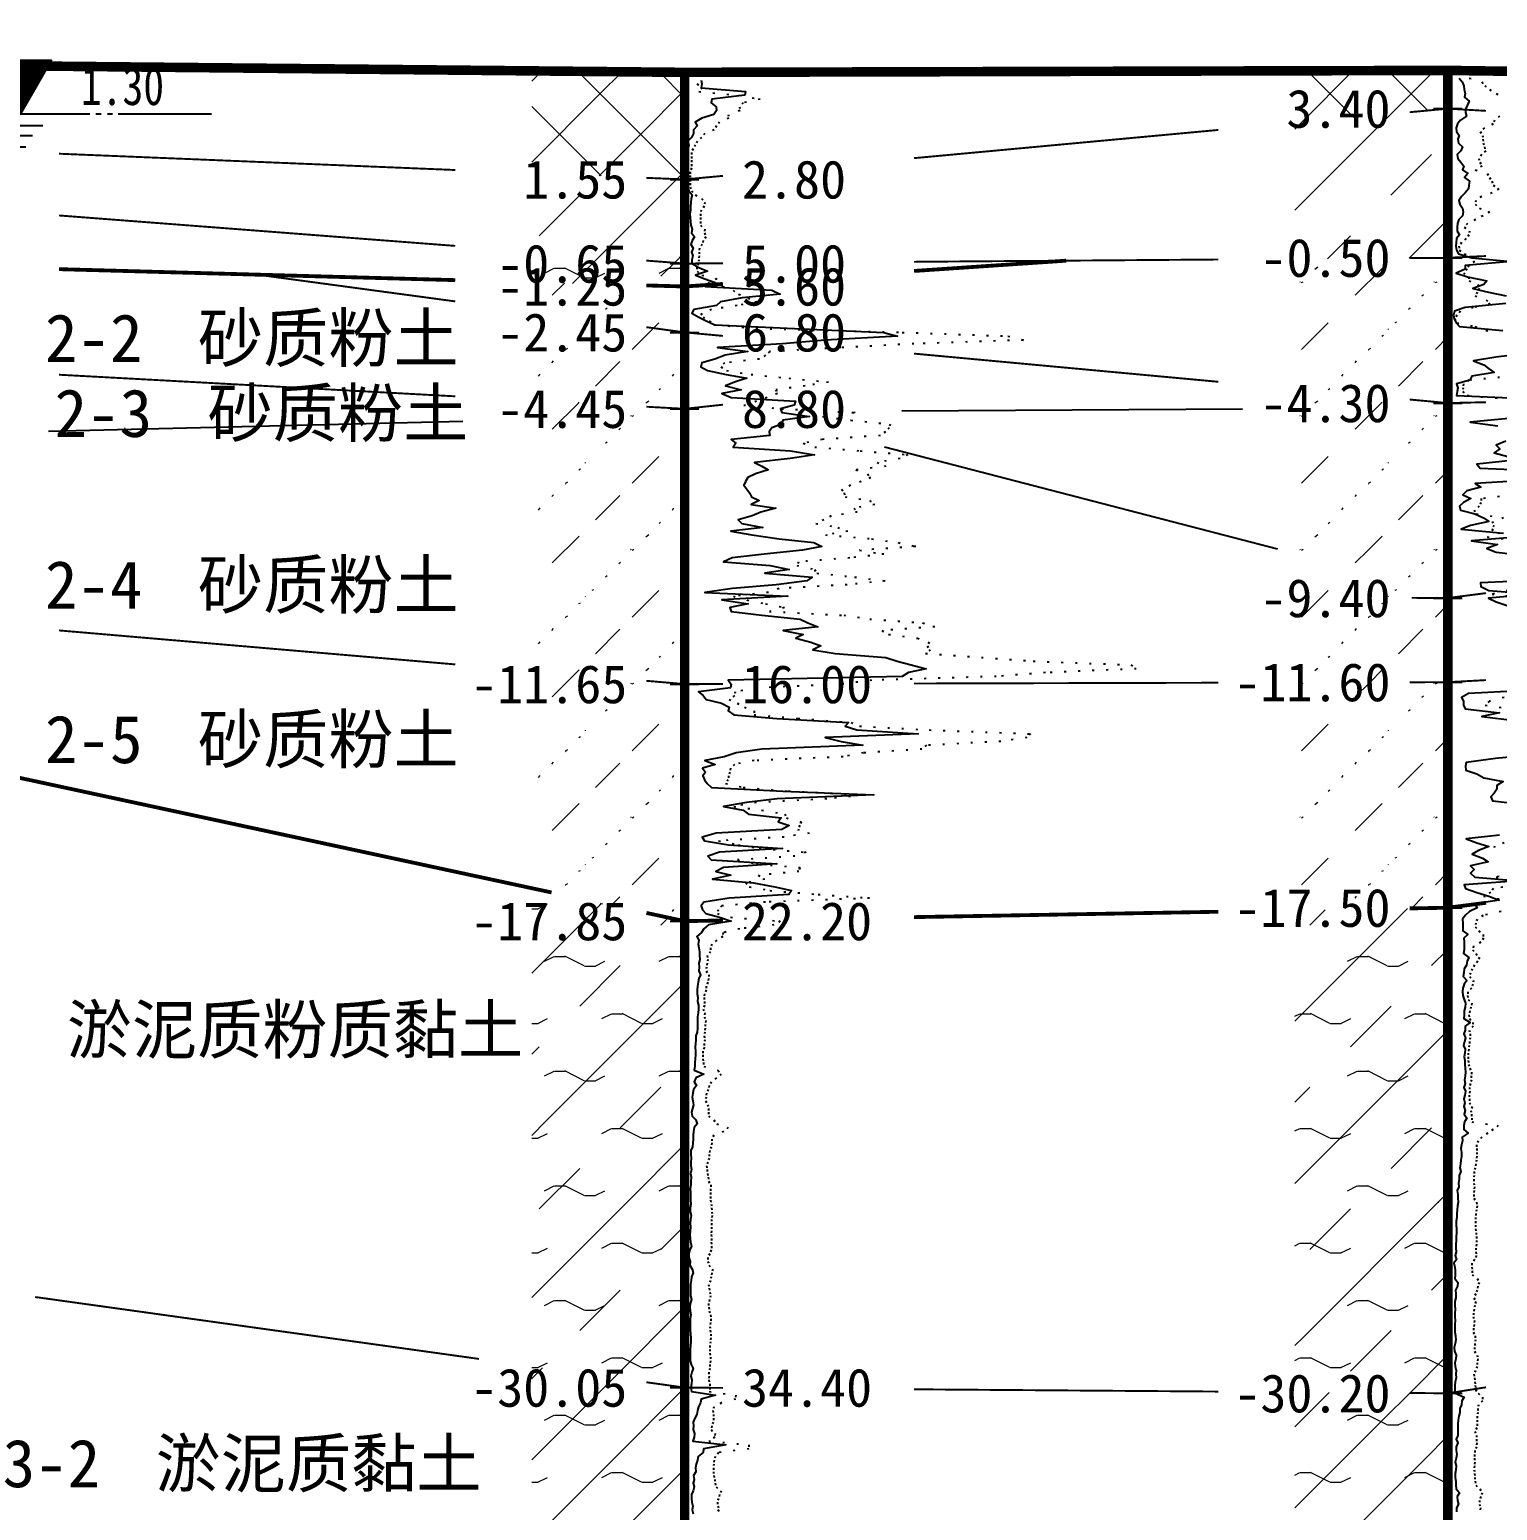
# Model space of a CAD drawing. Extents: x -37 to 3540, y -1485 to 297.
# Drawn here: x 2369.2 to 2446, y 142.3 to 219.7 of the extents above; entities that cross this region are included whole.
import ezdxf
from ezdxf.enums import TextEntityAlignment as Align

# ---------------------------------------------------------------- set-up
doc = ezdxf.new("R2010")
doc.units = 0
doc.linetypes.add('DOT', pattern=[6.35, 0, -6.35])
doc.layers.get('0').update_dxf_attribs({"linetype": 'CONTINUOUS'})
for name, color, linetype in [('CURVE', 200, 'CONTINUOUS'), ('HOLE', 41, 'CONTINUOUS'), ('STRATUM', 241, 'CONTINUOUS')]:
    doc.layers.add(name, color=color, linetype=linetype)
doc.layers.add('HATCH', color=7, linetype='CONTINUOUS', lineweight=13)
doc.styles.add('ST', font='')
doc.styles.get('ST').set_extended_font_data('SimSun')
pattern_1 = [(45, (2148.7487, 0), (-2.12132, 2.12132), [10, 0]), (135, (2148.7487, 0), (-2.12132, -2.12132), [10, 0])]
pattern_2 = [(45, (2148.7487, 0), (-4.24264, 4.24264), [10, 0]), (45, (2149.8097, -3.182), (-2.12132, 6.36396), [3, -3])]
pattern_3 = [(45, (2148.7487, 0), (-4.24264, 4.24264), [10, 0]), (45, (2149.8097, -3.182), (-2.12132, 6.36396), [3, -3]), (26.565, (2149.8228, -0.2536), (5.999823, 5.999812), [0.567, -12.849]), (0, (2149.256, -0.2536), (0, 6), [0.567, -5.433]), (26.565, (2147.1674, 0), (5.999823, 5.999812), [0.567, -12.849]), (0, (2147.6745, 0.2536), (0, 6), [0.567, -5.433]), (153.435, (2149.2558, -0.2536), (-5.999818, -5e-06), [1.134, -12.2826]), (26.565, (2152.8228, 2.7464), (5.999823, 5.999812), [0.567, -12.849]), (0, (2152.256, 2.7464), (0, 6), [0.567, -5.433]), (26.565, (2150.1674, 3), (5.999823, 5.999812), [0.567, -12.849]), (0, (2150.6745, 3.2536), (0, 6), [0.567, -5.433]), (153.435, (2152.2558, 2.7464), (-5.999818, -5e-06), [1.134, -12.2826])]
pattern_4 = [(45, (2148.7487, 0), (-7e-07, 6.99998), [1.97196, -7.92754]), (45, (2151.5615, 2.829), (-7e-07, 6.99998), [1.99367, -7.90583]), (45, (2153.816, 5.082), (-7e-07, 6.99998), [1.81361, -8.08588]), (26.5651, (2148.7487, 3.5), (7, 7), [0.0965, -15.55598]), (36.8699, (2149.4487, 4.2), (7, 7), [0.19775, -34.80225]), (315, (2152.2487, 6.976), (6.99998, 1e-06), [0.03305, -9.86644]), (26.5651, (2152.2487, 0), (7, 7), [0.14475, -15.50773]), (26.5651, (2152.9487, 0.7), (7, 7), [0.10528, -15.5472]), (90, (2153.299, 1.05), (-7, -5e-07), [0.02877, -6.97123]), (26.5651, (2153.6487, 1.4), (7, 7), [0.09101, -31.21394]), (36.8699, (2154.3487, 2.1), (7, 7), [0.11069, -34.88931]), (45, (2155.0487, 2.8), (-2e-07, 6.99998), [0.10911, -9.79038]), (315, (2155.663, 3.548), (6.99998, 1e-06), [0.03305, -9.86644]), (36.8699, (2150.1487, 4.9), (7, 7), [0.10224, -34.89776]), (53.1301, (2150.8487, 5.6), (14, 21), [0.13438, -34.86562]), (53.1301, (2151.5487, 6.3), (14, 21), [0.12625, -34.87375])]
pattern_5 = [(45, (2148.7487, 0), (-2.12132, 2.12132), [10, 0]), (26.565, (2149.8228, -0.2536), (5.999823, 5.999812), [0.567, -12.849]), (0, (2149.256, -0.2536), (0, 6), [0.567, -5.433]), (26.565, (2147.1674, 0), (5.999823, 5.999812), [0.567, -12.849]), (0, (2147.6745, 0.2536), (0, 6), [0.567, -5.433]), (153.435, (2149.2558, -0.2536), (-5.999818, -5e-06), [1.134, -12.2826]), (26.565, (2152.8228, 2.7464), (5.999823, 5.999812), [0.567, -12.849]), (0, (2152.256, 2.7464), (0, 6), [0.567, -5.433]), (26.565, (2150.1674, 3), (5.999823, 5.999812), [0.567, -12.849]), (0, (2150.6745, 3.2536), (0, 6), [0.567, -5.433]), (153.435, (2152.2558, 2.7464), (-5.999818, -5e-06), [1.134, -12.2826])]

# ---------------------------------------------------------------- blocks, each defined once
blk = doc.blocks.new('Gwl')
blk.add_lwpolyline([(0, 0, 0, 3.22, 0), (0, 2.789, 3.22, 3.22, 0)], format="xyseb")
blk.add_lwpolyline([(0, 0), (1.61, 2.789), (-1.61, 2.789)], close=True)
for points in [[(-2.63, 0), (3.607, 0)], [(3.926, 0), (4.212, 0)], [(4.531, 0), (4.804, 0)], [(5.089, 0), (9.985, 0)], [(-1.085, -0.609), (1.156, -0.609)], [(-0.538, -1.142), (0.607, -1.142)], [(-0.189, -1.735), (0.259, -1.735)]]:
    blk.add_lwpolyline(points)
at = {"style": 'ST', "width": 0.8}
blk.add_attdef('*GWL', (3.144, 0.453), '', height=2, dxfattribs=at)

msp = doc.modelspace()

# ---------------------------------------------------------------- hatches: boundary and pattern name
at = {"layer": 'HATCH'}
h = msp.add_hatch(dxfattribs=at)
h.set_pattern_fill('STT', color=50, style=0)
h.set_pattern_definition(pattern_1)
h.paths.add_polyline_path([(2403.494, 217.499), (2395.494, 217.577), (2395.494, 212.228), (2403.494, 211.899)])
h.paths.add_polyline_path([(2394.287, 210.413), (2400.98, 210.413), (2400.98, 213.329), (2394.287, 213.329)], flags=9)
h = msp.add_hatch(dxfattribs=at)
h.set_pattern_fill('FZNT', color=32, style=0)
h.set_pattern_definition(pattern_2)
h.paths.add_polyline_path([(2443.408, 215.601), (2435.408, 214.859), (2435.408, 207.74), (2443.408, 207.801)])
h.paths.add_polyline_path([(2432.768, 206.312), (2440.896, 206.312), (2440.896, 209.245), (2432.768, 209.245)], flags=9)
h.paths.add_polyline_path([(2434.198, 214.112), (2440.896, 214.112), (2440.896, 217.045), (2434.198, 217.045)], flags=9)
h = msp.add_hatch(dxfattribs=at)
h.set_pattern_fill('STT', color=50, style=0)
h.set_pattern_definition(pattern_1)
h.paths.add_polyline_path([(2443.408, 217.601), (2435.408, 217.581), (2435.408, 214.859), (2443.408, 215.601)])
h.paths.add_polyline_path([(2434.198, 214.112), (2440.896, 214.112), (2440.896, 217.045), (2434.198, 217.045)], flags=9)
h = msp.add_hatch(dxfattribs=at)
h.set_pattern_fill('FZNT', color=32, style=0)
h.set_pattern_definition(pattern_2)
h.paths.add_polyline_path([(2403.494, 211.899), (2395.494, 212.228), (2395.494, 208.114), (2403.494, 207.499)])
h.paths.add_polyline_path([(2392.854, 206.01), (2400.983, 206.01), (2400.983, 208.943), (2392.854, 208.943)], flags=9)
h.paths.add_polyline_path([(2394.287, 210.413), (2400.98, 210.413), (2400.98, 213.329), (2394.287, 213.329)], flags=9)
h = msp.add_hatch(dxfattribs=at)
h.set_pattern_fill('SZFT', color=52, style=0)
h.set_pattern_definition(pattern_4)
h.paths.add_polyline_path([(2443.408, 207.801), (2435.408, 207.74), (2435.408, 200.942), (2443.408, 200.201)])
h.paths.add_polyline_path([(2432.768, 198.712), (2440.896, 198.712), (2440.896, 201.645), (2432.768, 201.645)], flags=9)
h.paths.add_polyline_path([(2432.768, 206.312), (2440.896, 206.312), (2440.896, 209.245), (2432.768, 209.245)], flags=9)
h = msp.add_hatch(dxfattribs=at)
h.set_pattern_fill('YNFNT', color=251, style=0)
h.set_pattern_definition(pattern_3)
h.paths.add_polyline_path([(2403.494, 207.499), (2395.494, 208.114), (2395.494, 206.52), (2403.494, 206.299)])
h.paths.add_polyline_path([(2392.857, 204.813), (2400.98, 204.813), (2400.98, 207.729), (2392.857, 207.729)], flags=9)
h.paths.add_polyline_path([(2392.854, 206.01), (2400.983, 206.01), (2400.983, 208.943), (2392.854, 208.943)], flags=9)
h = msp.add_hatch(dxfattribs=at)
h.set_pattern_fill('SZFT', color=52, style=0)
h.set_pattern_definition(pattern_4)
h.paths.add_polyline_path([(2403.494, 206.299), (2395.494, 206.52), (2395.494, 204.979), (2403.494, 203.899)])
h.paths.add_polyline_path([(2392.86, 202.416), (2400.977, 202.416), (2400.977, 205.315), (2392.86, 205.315)], flags=9)
h.paths.add_polyline_path([(2392.857, 204.813), (2400.98, 204.813), (2400.98, 207.729), (2392.857, 207.729)], flags=9)
h = msp.add_hatch(dxfattribs=at)
h.set_pattern_fill('SZFT', color=52, style=0)
h.set_pattern_definition(pattern_4)
h.paths.add_polyline_path([(2403.494, 203.899), (2395.494, 204.979), (2395.494, 200.335), (2403.494, 199.899)])
h.paths.add_polyline_path([(2392.86, 198.416), (2400.977, 198.416), (2400.977, 201.315), (2392.86, 201.315)], flags=9)
h.paths.add_polyline_path([(2392.86, 202.416), (2400.977, 202.416), (2400.977, 205.315), (2392.86, 205.315)], flags=9)
h = msp.add_hatch(dxfattribs=at)
h.set_pattern_fill('SZFT', color=52, style=0)
h.set_pattern_definition(pattern_4)
h.paths.add_polyline_path([(2443.408, 200.201), (2435.408, 200.942), (2435.408, 194.831), (2443.408, 190.001)])
h.paths.add_polyline_path([(2432.768, 198.712), (2440.896, 198.712), (2440.896, 201.645), (2432.768, 201.645)], flags=9)
h = msp.add_hatch(dxfattribs=at)
h.set_pattern_fill('SZFT', color=52, style=0)
h.set_pattern_definition(pattern_4)
h.paths.add_polyline_path([(2403.494, 199.899), (2395.494, 200.335), (2395.494, 186.186), (2403.494, 185.499)])
h.paths.add_polyline_path([(2391.424, 184.01), (2400.983, 184.01), (2400.983, 186.943), (2391.424, 186.943)], flags=9)
h.paths.add_polyline_path([(2392.86, 198.416), (2400.977, 198.416), (2400.977, 201.315), (2392.86, 201.315)], flags=9)
h = msp.add_hatch(dxfattribs=at)
h.set_pattern_fill('SZFT', color=52, style=0)
h.set_pattern_definition(pattern_4)
h.paths.add_polyline_path([(2443.408, 190.001), (2435.408, 194.831), (2435.408, 185.581), (2443.408, 185.601)])
h.paths.add_polyline_path([(2431.338, 184.112), (2440.896, 184.112), (2440.896, 187.045), (2431.338, 187.045)], flags=9)
h.paths.add_polyline_path([(2432.768, 188.512), (2440.896, 188.512), (2440.896, 191.445), (2432.768, 191.445)], flags=9)
h = msp.add_hatch(dxfattribs=at)
h.set_pattern_fill('SZFT', color=52, style=0)
h.set_pattern_definition(pattern_4)
h.paths.add_polyline_path([(2403.494, 185.499), (2395.494, 186.186), (2395.494, 174.823), (2403.494, 173.099)])
h.paths.add_polyline_path([(2391.424, 171.61), (2400.983, 171.61), (2400.983, 174.543), (2391.424, 174.543)], flags=9)
h.paths.add_polyline_path([(2391.424, 184.01), (2400.983, 184.01), (2400.983, 186.943), (2391.424, 186.943)], flags=9)
h = msp.add_hatch(dxfattribs=at)
h.set_pattern_fill('SZFT', color=52, style=0)
h.set_pattern_definition(pattern_4)
h.paths.add_polyline_path([(2443.408, 185.601), (2435.408, 185.581), (2435.408, 173.66), (2443.408, 173.801)])
h.paths.add_polyline_path([(2431.338, 172.312), (2440.896, 172.312), (2440.896, 175.245), (2431.338, 175.245)], flags=9)
h.paths.add_polyline_path([(2431.338, 184.112), (2440.896, 184.112), (2440.896, 187.045), (2431.338, 187.045)], flags=9)
h = msp.add_hatch(dxfattribs=at)
h.set_pattern_fill('YNFNT', color=251, style=0)
h.set_pattern_definition(pattern_3)
h.paths.add_polyline_path([(2443.408, 173.801), (2435.408, 173.66), (2435.408, 148.461), (2443.408, 148.401)])
h.paths.add_polyline_path([(2431.338, 146.912), (2440.896, 146.912), (2440.896, 149.845), (2431.338, 149.845)], flags=9)
h.paths.add_polyline_path([(2431.338, 172.312), (2440.896, 172.312), (2440.896, 175.245), (2431.338, 175.245)], flags=9)
h = msp.add_hatch(dxfattribs=at)
h.set_pattern_fill('YNFNT', color=251, style=0)
h.set_pattern_definition(pattern_3)
h.paths.add_polyline_path([(2403.494, 173.099), (2395.494, 174.823), (2395.494, 149.815), (2403.494, 148.699)])
h.paths.add_polyline_path([(2391.424, 147.21), (2400.983, 147.21), (2400.983, 150.143), (2391.424, 150.143)], flags=9)
h.paths.add_polyline_path([(2391.424, 171.61), (2400.983, 171.61), (2400.983, 174.543), (2391.424, 174.543)], flags=9)
h = msp.add_hatch(dxfattribs=at)
h.set_pattern_fill('YNNT', color=251, style=0)
h.set_pattern_definition(pattern_5)
h.paths.add_polyline_path([(2403.494, 148.699), (2395.494, 149.815), (2395.494, 138.186), (2403.494, 137.499)])
h.paths.add_polyline_path([(2391.424, 136.01), (2400.983, 136.01), (2400.983, 138.943), (2391.424, 138.943)], flags=9)
h.paths.add_polyline_path([(2391.424, 147.21), (2400.983, 147.21), (2400.983, 150.143), (2391.424, 150.143)], flags=9)
h = msp.add_hatch(dxfattribs=at)
h.set_pattern_fill('YNNT', color=251, style=0)
h.set_pattern_definition(pattern_5)
h.paths.add_polyline_path([(2443.408, 148.401), (2435.408, 148.461), (2435.408, 138.7), (2443.408, 139.001)])
h.paths.add_polyline_path([(2431.338, 137.512), (2440.896, 137.512), (2440.896, 140.445), (2431.338, 140.445)], flags=9)
h.paths.add_polyline_path([(2431.338, 146.912), (2440.896, 146.912), (2440.896, 149.845), (2431.338, 149.845)], flags=9)

# ---------------------------------------------------------------- linework, layer by layer
at = {"layer": 'CURVE', "color": 100, "linetype": 'DOT', "ltscale": 0.1}
for points in [[(2403.494, 217.099), (2404.134, 216.899), (2404.404, 216.699), (2404.244, 216.499), (2406.304, 216.299), (2407.444, 216.099), (2406.554, 215.899), (2406.354, 215.699), (2406.394, 215.499), (2405.774, 215.299), (2405.804, 215.099), (2405.324, 214.899), (2405.154, 214.699), (2405.034, 214.499), (2404.554, 214.299), (2404.374, 214.099), (2404.144, 213.899), (2404.064, 213.699), (2403.934, 213.499), (2403.844, 213.299), (2403.844, 213.099), (2403.844, 212.899), (2403.854, 212.699), (2403.844, 212.499), (2403.784, 212.299), (2403.784, 212.099), (2403.774, 211.899), (2403.784, 211.699), (2403.784, 211.499), (2403.854, 211.299), (2404.044, 211.099), (2404.374, 210.899), (2404.544, 210.699), (2404.514, 210.499), (2404.364, 210.299), (2404.324, 210.099), (2404.324, 209.899), (2404.324, 209.699), (2404.324, 209.499), (2404.554, 209.299), (2404.524, 209.099), (2404.604, 208.899), (2404.464, 208.699), (2404.414, 208.499), (2404.264, 208.299), (2404.254, 208.099), (2404.254, 207.899), (2404.234, 207.699), (2404.214, 207.499), (2404.124, 207.299), (2404.144, 207.099), (2404.394, 206.899), (2405.174, 206.699), (2404.714, 206.499), (2405.484, 206.299), (2406.024, 206.099), (2406.314, 205.899), (2406.804, 205.699), (2407.264, 205.499), (2406.234, 205.299), (2404.904, 205.099), (2404.334, 204.899), (2404.454, 204.699), (2404.784, 204.499), (2405.024, 204.299), (2407.224, 204.099), (2414.874, 203.899), (2420.404, 203.699), (2421.214, 203.499), (2415.484, 203.299), (2411.654, 203.099), (2407.944, 202.899), (2407.714, 202.699), (2407.404, 202.499), (2405.574, 202.299), (2405.384, 202.099), (2405.674, 201.899), (2406.964, 201.699), (2408.934, 201.499), (2411.014, 201.299), (2409.794, 201.099), (2408.254, 200.899), (2408.344, 200.699), (2407.804, 200.499), (2407.254, 200.299), (2406.584, 200.099), (2408.564, 199.899), (2412.404, 199.699), (2410.704, 199.499), (2412.184, 199.299), (2414.234, 199.099), (2414.194, 198.899), (2413.994, 198.699), (2413.724, 198.499), (2410.694, 198.299), (2409.694, 198.099), (2410.294, 197.899), (2412.674, 197.699), (2415.164, 197.499), (2414.764, 197.299), (2413.564, 197.099), (2414.024, 196.899), (2412.444, 196.699), (2413.064, 196.499), (2413.214, 196.299), (2412.734, 196.099), (2412.164, 195.899), (2411.704, 195.699), (2411.834, 195.499), (2411.884, 195.299), (2413.164, 195.099), (2413.434, 194.899), (2412.344, 194.699), (2412.524, 194.499), (2411.164, 194.299), (2410.774, 194.099), (2410.354, 193.899), (2411.504, 193.699), (2412.024, 193.499), (2410.854, 193.299), (2413.264, 193.099), (2414.664, 192.899), (2415.584, 192.699), (2412.644, 192.499), (2413.904, 192.299), (2412.124, 192.099), (2409.454, 191.899), (2409.354, 191.699), (2410.284, 191.499), (2410.404, 191.299), (2412.374, 191.099), (2413.984, 190.899), (2411.994, 190.699), (2408.434, 190.499), (2407.874, 190.299), (2406.044, 190.099), (2406.754, 189.899), (2407.724, 189.699), (2408.714, 189.499), (2407.924, 189.299), (2411.814, 189.099), (2413.174, 188.899), (2415.934, 188.699), (2416.574, 188.499), (2413.814, 188.299), (2414.154, 188.099), (2415.664, 187.899), (2416.284, 187.699), (2416.174, 187.499), (2416.334, 187.299), (2416.094, 187.099), (2419.014, 186.899), (2421.724, 186.699), (2426.834, 186.499), (2427.114, 186.299), (2422.364, 186.099), (2419.794, 185.899), (2413.274, 185.699), (2411.684, 185.499), (2407.254, 185.299), (2406.134, 185.099), (2406.094, 184.899), (2405.824, 184.699), (2406.244, 184.499), (2406.624, 184.299), (2407.124, 184.099), (2407.124, 183.899), (2409.414, 183.699), (2412.194, 183.499), (2412.644, 183.299), (2416.284, 183.099), (2421.584, 182.899), (2421.394, 182.699), (2420.024, 182.499), (2416.134, 182.299), (2415.904, 182.099), (2412.834, 181.899), (2411.784, 181.699), (2407.124, 181.499), (2406.094, 181.299), (2405.894, 181.099), (2405.854, 180.899), (2405.784, 180.699), (2405.774, 180.499), (2405.634, 180.299), (2406.554, 180.099), (2408.904, 179.899), (2412.894, 179.699), (2410.924, 179.499), (2407.254, 179.299), (2406.074, 179.099), (2407.514, 178.899), (2408.734, 178.699), (2408.814, 178.499), (2409.584, 178.299), (2409.524, 178.099), (2409.394, 177.899), (2410.014, 177.699), (2408.694, 177.499), (2405.264, 177.299), (2406.284, 177.099), (2407.394, 176.899), (2409.844, 176.699), (2409.264, 176.499), (2406.264, 176.299), (2407.244, 176.099), (2409.514, 175.899), (2409.474, 175.699), (2407.334, 175.499), (2407.684, 175.299), (2406.684, 175.099), (2406.874, 174.899), (2407.954, 174.699), (2410.484, 174.499), (2413.164, 174.299), (2407.714, 174.099), (2405.444, 173.899), (2405.244, 173.699), (2405.204, 173.499), (2405.894, 173.299), (2408.484, 173.099), (2408.164, 172.899), (2406.374, 172.699), (2405.504, 172.499), (2405.494, 172.299), (2405.174, 172.099), (2404.924, 171.899), (2404.844, 171.699), (2404.854, 171.499), (2404.674, 171.299), (2404.704, 171.099), (2404.674, 170.899), (2404.634, 170.699), (2404.614, 170.499), (2404.764, 170.299), (2404.744, 170.099), (2404.704, 169.899), (2404.614, 169.699), (2404.624, 169.499), (2404.524, 169.299), (2404.514, 169.099), (2404.524, 168.899), (2404.524, 168.699), (2404.464, 168.499), (2404.544, 168.299), (2404.524, 168.099), (2404.594, 167.899), (2404.574, 167.699), (2404.564, 167.499), (2404.544, 167.299), (2404.514, 167.099), (2404.554, 166.899), (2404.514, 166.699), (2404.524, 166.499), (2404.444, 166.299), (2404.444, 166.099), (2404.444, 165.899), (2404.474, 165.699), (2404.494, 165.499), (2405.234, 165.299), (2405.404, 165.099), (2405.154, 164.899), (2404.884, 164.699), (2404.784, 164.499), (2404.724, 164.299), (2404.634, 164.099), (2404.614, 163.899), (2404.584, 163.699), (2404.694, 163.499), (2404.744, 163.299), (2404.744, 163.099), (2404.734, 162.899), (2405.014, 162.699), (2405.174, 162.499), (2405.774, 162.299), (2405.544, 162.099), (2405.014, 161.899), (2404.924, 161.699), (2404.914, 161.499), (2404.884, 161.299), (2404.814, 161.099), (2404.784, 160.899), (2404.784, 160.699), (2404.704, 160.499), (2404.644, 160.299), (2404.664, 160.099), (2404.684, 159.899), (2404.724, 159.699), (2404.744, 159.499), (2404.864, 159.299), (2404.854, 159.099), (2404.854, 158.899), (2404.854, 158.699), (2404.854, 158.499), (2404.884, 158.299), (2404.904, 158.099), (2404.924, 157.899), (2404.934, 157.699), (2404.904, 157.499), (2404.894, 157.299), (2404.904, 157.099), (2404.894, 156.899), (2404.884, 156.699), (2404.904, 156.499), (2404.884, 156.299), (2404.904, 156.099), (2404.884, 155.899), (2404.804, 155.699), (2404.704, 155.499), (2404.714, 155.299), (2404.754, 155.099), (2404.964, 154.899), (2404.914, 154.699), (2404.884, 154.499), (2404.854, 154.299), (2404.734, 154.099), (2404.774, 153.899), (2404.804, 153.699), (2404.854, 153.499), (2404.794, 153.299), (2404.744, 153.099), (2404.754, 152.899), (2404.784, 152.699), (2404.854, 152.499), (2404.864, 152.299), (2404.854, 152.099), (2404.814, 151.899), (2404.834, 151.699), (2404.864, 151.499), (2404.864, 151.299), (2404.844, 151.099), (2404.814, 150.899), (2404.814, 150.699), (2404.814, 150.499), (2404.854, 150.299), (2404.844, 150.099), (2404.814, 149.899), (2404.814, 149.699), (2404.754, 149.499), (2404.774, 149.299), (2404.754, 149.099), (2404.804, 148.899), (2404.824, 148.699), (2404.784, 148.499), (2406.164, 148.299), (2406.154, 148.099), (2405.424, 147.899), (2405.014, 147.699), (2404.974, 147.499), (2405.004, 147.299), (2405.004, 147.099), (2404.984, 146.899), (2404.924, 146.699), (2404.884, 146.499), (2405.084, 146.299), (2405.074, 146.099), (2404.754, 145.899), (2406.844, 145.699), (2406.854, 145.499), (2405.274, 145.299), (2405.094, 145.099), (2405.034, 144.899), (2405.014, 144.699), (2405.004, 144.499), (2404.994, 144.299), (2405.024, 144.099), (2405.064, 143.899), (2405.094, 143.699), (2405.134, 143.499), (2405.404, 143.299), (2405.324, 143.099), (2405.264, 142.899), (2405.204, 142.699), (2405.234, 142.499), (2405.284, 142.299), (2405.174, 142.099)], [(2444.528, 217.201), (2445.188, 217.001), (2445.338, 216.801), (2445.588, 216.601), (2445.938, 216.401), (2446.248, 216.201)], [(2446.118, 215.201), (2445.848, 215.001), (2445.778, 214.801), (2445.318, 214.601), (2445.098, 214.401), (2445.228, 214.201), (2445.238, 214.001), (2445.258, 213.801), (2445.318, 213.601), (2445.388, 213.401), (2445.178, 213.201), (2445.028, 213.001), (2445.078, 212.801), (2445.198, 212.601), (2444.838, 212.401), (2445.458, 212.201), (2445.588, 212.001), (2445.708, 211.801), (2445.778, 211.601), (2446.068, 211.401), (2445.728, 211.201), (2445.168, 211.001), (2444.868, 210.801), (2444.838, 210.601), (2445.058, 210.401), (2445.578, 210.201), (2445.248, 210.001), (2444.858, 209.801), (2444.428, 209.601), (2444.268, 209.401), (2444.548, 209.201), (2444.508, 209.001), (2444.358, 208.801), (2444.128, 208.601), (2443.988, 208.401), (2444.008, 208.201), (2444.268, 208.001), (2444.938, 207.801), (2444.798, 207.601), (2444.498, 207.401), (2444.418, 207.201), (2444.218, 207.001), (2444.508, 206.801), (2444.518, 206.601), (2444.978, 206.401), (2445.068, 206.201), (2444.948, 206.001), (2444.838, 205.801), (2445.408, 205.601), (2445.628, 205.401), (2444.738, 205.201), (2444.068, 205.001), (2443.878, 204.801), (2443.748, 204.601), (2443.878, 204.401), (2444.828, 204.201), (2445.398, 204.001), (2446.088, 203.801)], [(2446.848, 201.601), (2444.528, 201.401), (2444.218, 201.201), (2444.208, 201.001), (2444.178, 200.801), (2444.418, 200.601), (2446.588, 200.401)], [(2446.838, 195.401), (2445.158, 195.201), (2445.128, 195.001), (2445.048, 194.801), (2444.778, 194.601), (2444.888, 194.401), (2446.318, 194.201), (2445.718, 194.001), (2445.838, 193.801), (2445.688, 193.601), (2446.118, 193.401), (2445.468, 193.201), (2447.248, 193.001)], [(2446.558, 190.401), (2445.718, 190.201), (2447.698, 190.001)], [(2446.348, 184.801), (2445.578, 184.601), (2445.368, 184.401), (2446.628, 184.201)], [(2446.358, 177.201), (2445.788, 177.001), (2447.528, 176.801)], [(2446.808, 175.601), (2445.928, 175.401), (2447.968, 175.201)], [(2447.008, 175.001), (2445.788, 174.801), (2445.658, 174.601), (2445.268, 174.401), (2446.418, 174.201)], [(2446.198, 173.601), (2445.248, 173.401), (2444.948, 173.201), (2444.868, 173.001), (2444.838, 172.801), (2445.018, 172.601), (2445.258, 172.401), (2445.268, 172.201), (2445.138, 172.001), (2444.748, 171.801), (2444.698, 171.601), (2444.878, 171.401), (2445.058, 171.201), (2444.968, 171.001), (2444.798, 170.801), (2444.688, 170.601), (2444.588, 170.401), (2444.538, 170.201), (2444.758, 170.001), (2444.718, 169.801), (2444.638, 169.601), (2444.458, 169.401), (2444.438, 169.201), (2444.478, 169.001), (2444.658, 168.801), (2444.618, 168.601), (2444.558, 168.401), (2444.508, 168.201), (2444.538, 168.001), (2444.708, 167.801), (2444.738, 167.601), (2444.528, 167.401), (2444.568, 167.201), (2444.578, 167.001), (2444.548, 166.801), (2444.528, 166.601), (2444.498, 166.401), (2444.478, 166.201), (2444.478, 166.001), (2444.478, 165.801), (2444.488, 165.601), (2444.558, 165.401), (2444.648, 165.201), (2444.628, 165.001), (2444.638, 164.801), (2444.588, 164.601), (2444.538, 164.401), (2444.558, 164.201), (2444.518, 164.001), (2444.538, 163.801), (2444.538, 163.601), (2444.678, 163.401), (2444.608, 163.201), (2444.638, 163.001), (2444.658, 162.801), (2444.658, 162.601), (2446.048, 162.401), (2445.778, 162.201), (2445.498, 162.001), (2445.178, 161.801), (2444.998, 161.601), (2444.898, 161.401), (2444.918, 161.201), (2444.928, 161.001), (2444.918, 160.801), (2444.898, 160.601), (2444.868, 160.401), (2444.838, 160.201), (2444.778, 160.001), (2444.778, 159.801), (2444.768, 159.601), (2444.768, 159.401), (2444.798, 159.201), (2444.778, 159.001), (2444.768, 158.801), (2444.768, 158.601), (2444.908, 158.401), (2444.938, 158.201), (2444.908, 158.001), (2444.878, 157.801), (2444.858, 157.601), (2444.848, 157.401), (2444.858, 157.201), (2444.858, 157.001), (2444.888, 156.801), (2444.898, 156.601), (2444.898, 156.401), (2444.908, 156.201), (2444.878, 156.001), (2444.868, 155.801), (2444.898, 155.601), (2444.818, 155.401), (2444.668, 155.201), (2444.668, 155.001), (2444.678, 154.801), (2444.678, 154.601), (2444.938, 154.401), (2445.048, 154.201), (2444.978, 154.001), (2444.938, 153.801), (2444.868, 153.601), (2444.768, 153.401), (2444.868, 153.201), (2444.818, 153.001), (2444.788, 152.801), (2444.758, 152.601), (2444.738, 152.401), (2444.798, 152.201), (2444.778, 152.001), (2444.748, 151.801), (2444.738, 151.601), (2444.838, 151.401), (2444.848, 151.201), (2444.818, 151.001), (2444.808, 150.801), (2444.808, 150.601), (2444.938, 150.401), (2444.968, 150.201), (2444.938, 150.001), (2444.938, 149.801), (2444.858, 149.601), (2444.768, 149.401), (2444.798, 149.201), (2444.828, 149.001), (2444.838, 148.801), (2444.858, 148.601), (2444.988, 148.401), (2445.218, 148.201), (2445.228, 148.001), (2445.018, 147.801), (2444.968, 147.601), (2444.968, 147.401), (2444.948, 147.201), (2444.948, 147.001), (2444.948, 146.801), (2444.918, 146.601), (2444.828, 146.401), (2444.898, 146.201), (2444.898, 146.001), (2444.928, 145.801), (2444.898, 145.601), (2444.828, 145.401), (2444.798, 145.201), (2444.798, 145.001), (2444.818, 144.801), (2444.798, 144.601), (2444.788, 144.401), (2444.808, 144.201), (2444.818, 144.001), (2444.838, 143.801), (2444.868, 143.601), (2445.088, 143.401), (2445.198, 143.201), (2445.128, 143.001), (2445.068, 142.801), (2445.058, 142.601), (2445.118, 142.401), (2445.078, 142.201)]]:
    msp.add_lwpolyline(points, dxfattribs=at)
at = {"layer": 'CURVE', "color": 30, "linetype": 'Continuous'}
for points in [[(2404.354, 217.099), (2404.394, 216.899), (2404.364, 216.699), (2406.684, 216.499), (2406.634, 216.299), (2404.914, 216.099), (2404.884, 215.899), (2405.144, 215.699), (2405.164, 215.499), (2405.024, 215.299), (2404.394, 215.099), (2404.044, 214.899), (2404.144, 214.699), (2403.964, 214.499), (2403.964, 214.299), (2403.854, 214.099), (2403.664, 213.899), (2403.714, 213.699), (2403.654, 213.499), (2403.614, 213.299), (2403.614, 213.099), (2403.614, 212.899), (2403.594, 212.699), (2403.634, 212.499), (2403.654, 212.299), (2403.634, 212.099), (2403.714, 211.899), (2403.624, 211.699), (2403.644, 211.499), (2403.714, 211.299), (2403.884, 211.099), (2403.834, 210.899), (2403.814, 210.699), (2403.794, 210.499), (2403.794, 210.299), (2403.764, 210.099), (2403.784, 209.899), (2403.794, 209.699), (2403.824, 209.499), (2403.884, 209.299), (2403.854, 209.099), (2404.004, 208.899), (2403.884, 208.699), (2403.824, 208.499), (2403.934, 208.299), (2403.854, 208.099), (2403.914, 207.899), (2403.874, 207.699), (2403.864, 207.499), (2404.244, 207.299), (2404.694, 207.099), (2404.064, 206.899), (2404.554, 206.699), (2405.084, 206.499), (2404.574, 206.299), (2408.054, 206.099), (2408.494, 205.899), (2406.494, 205.699), (2405.374, 205.499), (2405.164, 205.299), (2403.974, 205.099), (2403.864, 204.899), (2404.244, 204.699), (2404.624, 204.499), (2405.074, 204.299), (2409.234, 204.099), (2413.914, 203.899), (2414.634, 203.699), (2410.844, 203.499), (2408.614, 203.299), (2405.204, 203.099), (2406.804, 202.899), (2405.604, 202.699), (2405.064, 202.499), (2404.394, 202.299), (2404.334, 202.099), (2404.694, 201.899), (2405.664, 201.699), (2406.754, 201.499), (2406.094, 201.299), (2405.624, 201.099), (2406.454, 200.899), (2405.434, 200.699), (2405.934, 200.499), (2409.294, 200.299), (2409.224, 200.099), (2408.504, 199.899), (2408.584, 199.699), (2410.024, 199.499), (2408.634, 199.299), (2408.564, 199.099), (2408.054, 198.899), (2407.914, 198.699), (2407.944, 198.499), (2405.934, 198.299), (2406.174, 198.099), (2406.034, 197.899), (2409.024, 197.699), (2410.284, 197.499), (2409.014, 197.299), (2407.154, 197.099), (2407.524, 196.899), (2407.854, 196.699), (2407.204, 196.499), (2406.804, 196.299), (2406.684, 196.099), (2406.594, 195.899), (2406.754, 195.699), (2406.894, 195.499), (2406.984, 195.299), (2407.394, 195.099), (2406.964, 194.899), (2408.264, 194.699), (2407.474, 194.499), (2407.024, 194.299), (2406.284, 194.099), (2406.484, 193.899), (2407.584, 193.699), (2405.914, 193.499), (2407.014, 193.299), (2408.434, 193.099), (2410.254, 192.899), (2410.674, 192.699), (2409.664, 192.499), (2407.654, 192.299), (2405.974, 192.099), (2405.534, 191.899), (2407.964, 191.699), (2408.964, 191.499), (2407.694, 191.299), (2410.154, 191.099), (2409.884, 190.899), (2408.284, 190.699), (2405.994, 190.499), (2404.554, 190.299), (2408.894, 190.099), (2405.444, 189.899), (2406.824, 189.699), (2405.854, 189.499), (2405.934, 189.299), (2407.534, 189.099), (2409.534, 188.899), (2409.944, 188.699), (2410.464, 188.499), (2408.654, 188.299), (2409.684, 188.099), (2409.314, 187.899), (2410.094, 187.699), (2410.614, 187.499), (2410.194, 187.299), (2411.364, 187.099), (2414.014, 186.899), (2414.614, 186.699), (2415.334, 186.499), (2416.124, 186.299), (2415.204, 186.099), (2414.864, 185.899), (2405.774, 185.699), (2405.924, 185.499), (2405.884, 185.299), (2404.214, 185.099), (2404.454, 184.899), (2404.624, 184.699), (2405.414, 184.499), (2405.814, 184.299), (2405.774, 184.099), (2406.074, 183.899), (2408.314, 183.699), (2412.064, 183.499), (2411.884, 183.299), (2412.494, 183.099), (2415.704, 182.899), (2410.844, 182.699), (2411.684, 182.499), (2412.804, 182.299), (2407.524, 182.099), (2406.184, 181.899), (2405.554, 181.699), (2404.554, 181.499), (2405.084, 181.299), (2404.424, 181.099), (2404.584, 180.899), (2404.444, 180.699), (2404.524, 180.499), (2404.664, 180.299), (2404.904, 180.099), (2408.634, 179.899), (2413.384, 179.699), (2408.334, 179.499), (2406.734, 179.299), (2405.534, 179.099), (2406.554, 178.899), (2406.834, 178.699), (2408.534, 178.499), (2408.384, 178.299), (2408.964, 178.099), (2408.584, 177.899), (2405.134, 177.699), (2404.414, 177.499), (2404.524, 177.299), (2405.794, 177.099), (2408.614, 176.899), (2405.314, 176.699), (2404.704, 176.499), (2404.874, 176.299), (2408.314, 176.099), (2405.524, 175.899), (2405.124, 175.699), (2405.914, 175.499), (2404.944, 175.299), (2407.094, 175.099), (2408.204, 174.899), (2409.074, 174.699), (2408.944, 174.499), (2405.814, 174.299), (2404.504, 174.099), (2404.354, 173.899), (2404.434, 173.699), (2404.604, 173.499), (2405.314, 173.299), (2405.934, 173.099), (2404.734, 172.899), (2404.494, 172.699), (2404.374, 172.499), (2404.124, 172.299), (2404.244, 172.099), (2404.204, 171.899), (2404.234, 171.699), (2404.274, 171.499), (2404.264, 171.299), (2404.294, 171.099), (2404.234, 170.899), (2404.254, 170.699), (2404.234, 170.499), (2404.324, 170.299), (2404.234, 170.099), (2404.204, 169.899), (2404.174, 169.699), (2404.154, 169.499), (2404.154, 169.299), (2404.184, 169.099), (2404.174, 168.899), (2404.224, 168.699), (2404.214, 168.499), (2404.204, 168.299), (2404.174, 168.099), (2404.164, 167.899), (2404.174, 167.699), (2404.164, 167.499), (2404.154, 167.299), (2404.084, 167.099), (2404.074, 166.899), (2404.064, 166.699), (2404.044, 166.499), (2404.064, 166.299), (2404.054, 166.099), (2404.044, 165.899), (2404.024, 165.699), (2404.034, 165.499), (2403.994, 165.299), (2404.494, 165.099), (2404.074, 164.899), (2403.994, 164.699), (2404.114, 164.499), (2403.964, 164.299), (2403.924, 164.099), (2403.894, 163.899), (2403.914, 163.699), (2403.964, 163.499), (2403.904, 163.299), (2403.854, 163.099), (2403.894, 162.899), (2404.084, 162.699), (2404.154, 162.499), (2403.984, 162.299), (2403.954, 162.099), (2403.934, 161.899), (2403.934, 161.699), (2403.914, 161.499), (2403.904, 161.299), (2403.824, 161.099), (2403.814, 160.899), (2403.834, 160.699), (2403.814, 160.499), (2403.814, 160.299), (2403.854, 160.099), (2403.804, 159.899), (2403.834, 159.699), (2403.814, 159.499), (2403.814, 159.299), (2403.774, 159.099), (2403.794, 158.899), (2403.804, 158.699), (2403.794, 158.499), (2403.814, 158.299), (2403.784, 158.099), (2403.784, 157.899), (2403.834, 157.699), (2403.794, 157.499), (2403.784, 157.299), (2403.794, 157.099), (2403.774, 156.899), (2403.764, 156.699), (2403.784, 156.499), (2403.794, 156.299), (2403.844, 156.099), (2403.764, 155.899), (2403.714, 155.699), (2403.704, 155.499), (2403.784, 155.299), (2403.764, 155.099), (2403.894, 154.899), (2403.934, 154.699), (2403.854, 154.499), (2403.834, 154.299), (2403.794, 154.099), (2403.794, 153.899), (2403.804, 153.699), (2403.804, 153.499), (2403.844, 153.299), (2403.774, 153.099), (2403.764, 152.899), (2403.784, 152.699), (2403.824, 152.499), (2403.784, 152.299), (2403.784, 152.099), (2403.774, 151.899), (2403.774, 151.699), (2403.794, 151.499), (2403.824, 151.299), (2403.824, 151.099), (2403.804, 150.899), (2403.784, 150.699), (2403.774, 150.499), (2403.784, 150.299), (2403.774, 150.099), (2403.834, 149.899), (2403.934, 149.699), (2403.874, 149.499), (2403.824, 149.299), (2403.864, 149.099), (2403.854, 148.899), (2403.824, 148.699), (2403.854, 148.499), (2405.104, 148.299), (2404.364, 148.099), (2404.314, 147.899), (2404.224, 147.699), (2404.174, 147.499), (2404.124, 147.299), (2404.024, 147.099), (2403.934, 146.899), (2403.964, 146.699), (2403.934, 146.499), (2404.014, 146.299), (2403.994, 146.099), (2403.924, 145.899), (2405.644, 145.699), (2404.474, 145.499), (2404.454, 145.299), (2404.204, 145.099), (2404.164, 144.899), (2404.094, 144.699), (2404.064, 144.499), (2404.074, 144.299), (2403.964, 144.099), (2403.984, 143.899), (2403.934, 143.699), (2403.984, 143.499), (2403.944, 143.299), (2403.854, 143.099), (2403.844, 142.899), (2403.864, 142.699), (2403.924, 142.499), (2403.884, 142.299), (2403.934, 142.099)], [(2443.998, 217.201), (2444.158, 217.001), (2444.248, 216.801), (2444.258, 216.601), (2444.308, 216.401), (2444.278, 216.201), (2444.528, 216.001), (2444.438, 215.801), (2444.348, 215.601), (2444.328, 215.401), (2444.378, 215.201), (2444.078, 215.001), (2443.918, 214.801), (2443.838, 214.601), (2443.868, 214.401), (2444.008, 214.201), (2443.938, 214.001), (2443.968, 213.801), (2444.178, 213.601), (2444.088, 213.401), (2443.888, 213.201), (2443.928, 213.001), (2444.088, 212.801), (2444.248, 212.601), (2444.178, 212.401), (2444.448, 212.201), (2444.278, 212.001), (2444.538, 211.801), (2444.508, 211.601), (2444.488, 211.401), (2444.308, 211.201), (2444.118, 211.001), (2443.978, 210.801), (2444.038, 210.601), (2444.168, 210.401), (2444.208, 210.201), (2444.168, 210.001), (2443.978, 209.801), (2443.908, 209.601), (2443.898, 209.401), (2443.898, 209.201), (2444.018, 209.001), (2443.868, 208.801), (2443.838, 208.601), (2443.818, 208.401), (2443.858, 208.201), (2443.958, 208.001), (2444.668, 207.801), (2446.708, 207.601), (2444.308, 207.401), (2444.308, 207.201), (2443.838, 207.001), (2444.438, 206.801), (2445.448, 206.601), (2445.288, 206.401), (2444.718, 206.201), (2445.528, 206.001), (2446.458, 205.801)], [(2446.448, 205.401), (2444.308, 205.201), (2443.758, 205.001), (2443.708, 204.801), (2443.738, 204.601), (2443.848, 204.401), (2444.018, 204.201), (2446.278, 204.001)], [(2447.488, 202.801), (2445.918, 202.601), (2444.748, 202.401), (2445.288, 202.201), (2445.538, 202.001), (2445.838, 201.801), (2444.668, 201.601), (2444.558, 201.401), (2443.858, 201.201), (2443.938, 201.001), (2443.898, 200.801), (2443.868, 200.601), (2448.248, 200.401)], [(2446.578, 199.401), (2444.578, 199.201), (2446.018, 199.001)], [(2446.438, 198.201), (2445.928, 198.001), (2446.128, 197.801), (2445.828, 197.601), (2446.538, 197.401)], [(2446.728, 197.201), (2444.918, 197.001), (2445.098, 196.801), (2449.658, 196.601)], [(2448.308, 196.201), (2444.838, 196.001), (2445.138, 195.801), (2444.398, 195.601), (2444.198, 195.401), (2444.618, 195.201), (2444.228, 195.001), (2444.018, 194.801), (2444.078, 194.601), (2444.818, 194.401), (2445.278, 194.201), (2445.548, 194.001), (2444.588, 193.801), (2444.098, 193.601), (2446.318, 193.401)], [(2447.148, 193.201), (2444.648, 193.001), (2446.008, 192.801), (2445.448, 192.601), (2445.938, 192.401), (2447.618, 192.201)], [(2449.778, 191.001), (2445.108, 190.801), (2445.128, 190.601), (2445.548, 190.401), (2447.898, 190.201), (2445.538, 190.001), (2445.938, 189.801), (2446.558, 189.601)], [(2448.188, 185.201), (2444.488, 185.001), (2444.128, 184.801), (2444.218, 184.601), (2444.218, 184.401), (2444.318, 184.201), (2446.108, 184.001), (2445.178, 183.801), (2446.918, 183.601)], [(2447.878, 181.801), (2445.898, 181.601), (2444.368, 181.401), (2444.338, 181.201), (2444.348, 181.001), (2444.928, 180.801), (2445.288, 180.601), (2446.308, 180.401), (2445.978, 180.201), (2445.978, 180.001), (2445.838, 179.801), (2445.658, 179.601), (2445.738, 179.401), (2447.438, 179.201)], [(2446.118, 177.601), (2444.368, 177.401), (2444.928, 177.201), (2445.548, 177.001), (2445.008, 176.801), (2444.678, 176.601), (2445.218, 176.401), (2445.518, 176.201), (2444.598, 176.001), (2444.788, 175.801), (2444.598, 175.601), (2444.828, 175.401), (2447.108, 175.201), (2444.268, 175.001), (2444.338, 174.801), (2444.928, 174.601), (2445.548, 174.401), (2446.098, 174.201), (2444.818, 174.001), (2444.948, 173.801), (2444.548, 173.601), (2444.318, 173.401), (2444.168, 173.201), (2444.198, 173.001), (2444.198, 172.801), (2444.188, 172.601), (2444.458, 172.401), (2444.248, 172.201), (2444.258, 172.001), (2444.258, 171.801), (2444.258, 171.601), (2444.228, 171.401), (2444.498, 171.201), (2444.418, 171.001), (2444.388, 170.801), (2444.268, 170.601), (2444.248, 170.401), (2444.208, 170.201), (2444.398, 170.001), (2444.258, 169.801), (2444.198, 169.601), (2444.178, 169.401), (2444.198, 169.201), (2444.268, 169.001), (2444.328, 168.801), (2444.308, 168.601), (2444.258, 168.401), (2444.268, 168.201), (2444.238, 168.001), (2444.568, 167.801), (2444.308, 167.601), (2444.308, 167.401), (2444.248, 167.201), (2444.338, 167.001), (2444.278, 166.801), (2444.218, 166.601), (2444.318, 166.401), (2444.288, 166.201), (2444.258, 166.001), (2444.298, 165.801), (2444.288, 165.601), (2444.318, 165.401), (2444.338, 165.201), (2444.308, 165.001), (2444.278, 164.801), (2444.318, 164.601), (2444.248, 164.401), (2444.328, 164.201), (2444.288, 164.001), (2444.248, 163.801), (2444.298, 163.601), (2444.248, 163.401), (2444.308, 163.201), (2444.268, 163.001), (2444.408, 162.801), (2444.278, 162.601), (2444.248, 162.401), (2444.248, 162.201), (2444.478, 162.001), (2444.158, 161.801), (2444.168, 161.601), (2444.128, 161.401), (2444.088, 161.201), (2444.118, 161.001), (2444.128, 160.801), (2444.088, 160.601), (2444.068, 160.401), (2444.038, 160.201), (2444.088, 160.001), (2443.998, 159.801), (2443.998, 159.601), (2443.968, 159.401), (2443.978, 159.201), (2443.898, 159.001), (2443.938, 158.801), (2443.938, 158.601), (2443.948, 158.401), (2443.908, 158.201), (2443.888, 158.001), (2443.878, 157.801), (2443.878, 157.601), (2443.848, 157.401), (2443.838, 157.201), (2443.858, 157.001), (2443.868, 156.801), (2443.848, 156.601), (2443.848, 156.401), (2443.818, 156.201), (2443.818, 156.001), (2443.838, 155.801), (2443.798, 155.601), (2443.858, 155.401), (2443.728, 155.201), (2443.768, 155.001), (2443.798, 154.801), (2443.788, 154.601), (2443.768, 154.401), (2443.938, 154.201), (2443.918, 154.001), (2443.808, 153.801), (2443.818, 153.601), (2443.828, 153.401), (2443.778, 153.201), (2443.778, 153.001), (2443.798, 152.801), (2443.768, 152.601), (2443.778, 152.401), (2443.788, 152.201), (2443.778, 152.001), (2443.768, 151.801), (2443.768, 151.601), (2443.808, 151.401), (2443.818, 151.201), (2443.788, 151.001), (2443.738, 150.801), (2443.758, 150.601), (2443.838, 150.401), (2443.818, 150.201), (2443.778, 150.001), (2443.798, 149.801), (2443.848, 149.601), (2443.818, 149.401), (2443.838, 149.201), (2443.788, 149.001), (2443.778, 148.801), (2443.768, 148.601), (2443.798, 148.401), (2444.258, 148.201), (2444.138, 148.001), (2444.118, 147.801), (2444.028, 147.601), (2444.028, 147.401), (2443.988, 147.201), (2443.948, 147.001), (2443.928, 146.801), (2443.928, 146.601), (2443.928, 146.401), (2443.938, 146.201), (2443.848, 146.001), (2443.938, 145.801), (2443.848, 145.601), (2443.848, 145.401), (2443.878, 145.201), (2443.848, 145.001), (2443.788, 144.801), (2443.848, 144.601), (2443.828, 144.401), (2443.798, 144.201), (2443.798, 144.001), (2443.818, 143.801), (2443.818, 143.601), (2443.848, 143.401), (2444.018, 143.201), (2443.888, 143.001), (2443.918, 142.801), (2443.958, 142.601), (2443.868, 142.401), (2443.858, 142.201)]]:
    msp.add_lwpolyline(points, dxfattribs=at)
at = {"layer": 'HOLE', "linetype": 'Continuous', "const_width": 0.5}
for points in [[(2403.494, 217.499), (2403.494, 68.798)], [(2443.408, 217.601), (2443.408, 68.9)]]:
    msp.add_lwpolyline(points, dxfattribs=at)
at = {"layer": 'HOLE', "linetype": 'Continuous'}
for points in [[(2442.658, 215.601), (2444.158, 215.601)], [(2402.744, 211.899), (2404.244, 211.899)], [(2442.658, 207.801), (2444.158, 207.801)], [(2402.744, 207.499), (2404.244, 207.499)], [(2402.744, 206.299), (2404.244, 206.299)], [(2402.744, 203.899), (2404.244, 203.899)], [(2402.744, 199.899), (2404.244, 199.899)], [(2442.658, 200.201), (2444.158, 200.201)], [(2442.658, 190.001), (2444.158, 190.001)], [(2402.744, 185.499), (2404.244, 185.499)], [(2442.658, 185.601), (2444.158, 185.601)], [(2442.658, 173.801), (2444.158, 173.801)], [(2402.744, 173.099), (2404.244, 173.099)], [(2402.744, 148.699), (2404.244, 148.699)], [(2442.658, 148.401), (2444.158, 148.401)]]:
    msp.add_lwpolyline(points, dxfattribs=at)
at = {"layer": 'STRATUM', "linetype": 'Continuous'}
for points, const_width in [([(2203.736, 218.103), (2223.736, 218.103), (2268.487, 218.101), (2313.544, 217.917), (2358.772, 217.937), (2403.494, 217.499), (2443.408, 217.601), (2493.761, 216.897), (2513.761, 216.897)], 0.5), ([(2441.408, 215.415), (2443.408, 215.601), (2445.408, 215.486)], 0.1), ([(2415.494, 213.012), (2423.451, 213.75), (2431.408, 214.488)], 0.1), ([(2370.772, 213.244), (2381.133, 212.818), (2391.494, 212.392)], 0.1), ([(2401.494, 211.981), (2403.494, 211.899), (2405.494, 212.085)], 0.1), ([(2370.772, 210.014), (2381.133, 209.218), (2391.494, 208.422)], 0.1), ([(2401.494, 207.653), (2403.494, 207.499), (2405.494, 207.514)], 0.1), ([(2415.494, 207.111), (2423.451, 207.65)], 0.2), ([(2415.494, 207.59), (2423.451, 207.65), (2431.408, 207.71)], 0.1), ([(2441.408, 207.786), (2443.408, 207.801), (2445.408, 207.892)], 0.1), ([(2370.772, 207.205), (2381.133, 206.918), (2391.494, 206.631)], 0.2), ([(2381.133, 206.918), (2391.494, 205.519)], 0.1), ([(2401.494, 206.354), (2403.494, 206.299), (2405.494, 206.434)], 0.2), ([(2401.494, 204.169), (2403.494, 203.899), (2405.494, 203.714)], 0.1), ([(2415.494, 202.787), (2423.451, 202.05), (2431.408, 201.313)], 0.1), ([(2370.772, 201.683), (2381.133, 201.118), (2391.494, 200.553)], 0.1), ([(2401.494, 200.008), (2403.494, 199.899), (2405.494, 200.115)], 0.1), ([(2441.408, 200.386), (2443.408, 200.201), (2445.408, 200.245)], 0.1), ([(2441.512, 190.011), (2443.408, 190.001), (2445.408, 190.259)], 0.1), ([(2370.772, 188.307), (2381.133, 187.418), (2391.494, 186.529)], 0.1), ([(2401.494, 185.671), (2403.494, 185.499), (2405.494, 185.504)], 0.1), ([(2415.494, 185.53), (2423.451, 185.55), (2431.408, 185.57)], 0.1), ([(2441.408, 185.596), (2443.408, 185.601), (2445.408, 185.708)], 0.1), ([(2365.733, 181.237), (2381.133, 177.918), (2396.534, 174.599)], 0.2), ([(2401.494, 173.53), (2403.494, 173.099), (2405.494, 173.134)], 0.2), ([(2415.494, 173.31), (2423.451, 173.45), (2431.408, 173.59)], 0.2), ([(2441.408, 173.766), (2443.408, 173.801), (2445.408, 174.059)], 0.2), ([(2369.526, 153.437), (2381.133, 151.818), (2392.74, 150.199)], 0.1), ([(2401.494, 148.978), (2403.494, 148.699), (2405.494, 148.684)], 0.1), ([(2441.408, 148.416), (2443.408, 148.401), (2445.408, 148.715)], 0.1), ([(2415.494, 148.609), (2423.451, 148.55), (2431.408, 148.491)], 0.1)]:
    msp.add_lwpolyline(points, dxfattribs=dict(at, const_width=const_width))
at = {"layer": 'STRATUM'}
for points in [[(2414.85, 199.787), (2432.67, 199.907)], [(2370.228, 198.732), (2391.898, 199.246)], [(2434.499, 192.552), (2413.938, 197.902)]]:
    msp.add_lwpolyline(points, dxfattribs=at)

# ---------------------------------------------------------------- block references
at = {"layer": 'CURVE'}
msp.add_blockref('Gwl', (2368.772, 215.337), dxfattribs=at).add_auto_attribs({'*GWL': '1.30'})

# ---------------------------------------------------------------- texts
at = {"layer": 'HOLE', "style": 'ST'}
for s, p in [('3.40', (2440.408, 215.601)), ('1.55', (2400.494, 211.899)), ('-0.65', (2400.494, 207.499)), ('-0.50', (2440.408, 207.801)), ('-1.25', (2400.494, 206.299)), ('-2.45', (2400.494, 203.899)), ('-4.45', (2400.494, 199.899)), ('-4.30', (2440.408, 200.201)), ('-9.40', (2440.408, 190.001)), ('-11.65', (2400.494, 185.499)), ('-11.60', (2440.408, 185.601)), ('-17.50', (2440.408, 173.801)), ('-17.85', (2400.494, 173.099)), ('-30.05', (2400.494, 148.699)), ('-30.20', (2440.408, 148.401))]:
    msp.add_text(s, height=2, dxfattribs=at).set_placement(p, align=Align.MIDDLE_RIGHT)
for s, p in [('2.80', (2406.494, 211.899)), ('5.00', (2406.494, 207.499)), ('5.60', (2406.494, 206.299)), ('6.80', (2406.494, 203.899)), ('8.80', (2406.494, 199.899)), ('16.00', (2406.494, 185.499)), ('22.20', (2406.494, 173.099)), ('34.40', (2406.494, 148.699))]:
    msp.add_text(s, height=2, dxfattribs=at).set_placement(p, align=Align.MIDDLE_LEFT)
at = {"layer": 'STRATUM', "style": 'ST'}
for s, p in [('2-2', (2370.041, 203.604)), ('砂质粉土', (2378.041, 203.604)), ('2-3', (2370.542, 199.678)), ('砂质粉土', (2378.542, 199.678)), ('砂质粉土', (2378.041, 190.699)), ('2-4', (2370.041, 190.699)), ('2-5', (2370.041, 182.614)), ('砂质粉土', (2378.041, 182.614)), ('淤泥质粉质黏土', (2371.182, 167.428)), ('3-2', (2367.825, 144.737)), ('淤泥质黏土', (2375.825, 144.737))]:
    msp.add_text(s, height=2.5, dxfattribs=at).set_placement(p, align=Align.MIDDLE_LEFT)

doc.saveas('drawing.dxf')
